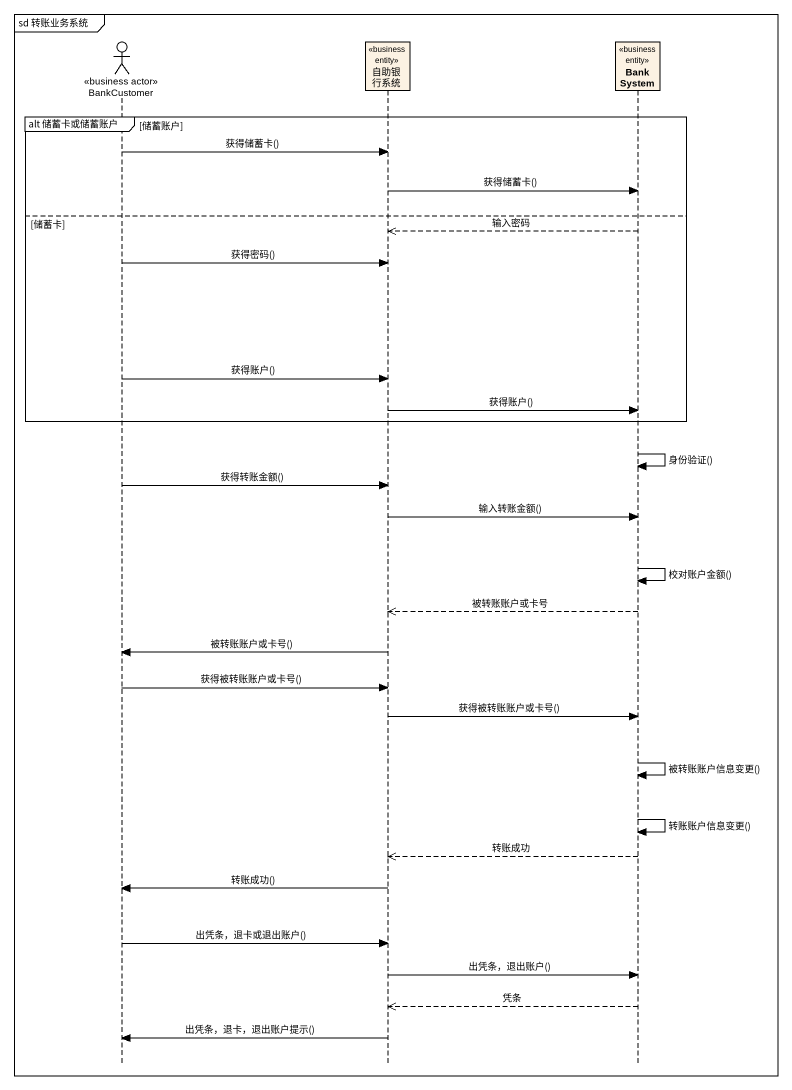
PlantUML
@startuml
mainframe sd 转账业务系统
hide footbox
actor BankCustomer <<business actor>>
participant 自助银行系统 <<business entity>>
participant BankSystem <<business entity>>

group alt 储蓄卡或储蓄账户 [储蓄账户]
  BankCustomer -> 自助银行系统 : 获得储蓄卡()
  自助银行系统 -> BankSystem : 获得储蓄卡()
else 储蓄卡
  BankSystem -->> 自助银行系统 : 输入密码
  BankCustomer -> 自助银行系统 : 获得密码()
  BankCustomer -> 自助银行系统 : 获得账户()
  自助银行系统 -> BankSystem : 获得账户()
end
BankSystem -> BankSystem : 身份验证()
BankCustomer -> 自助银行系统 : 获得转账金额()
自助银行系统 -> BankSystem : 输入转账金额()
BankSystem -> BankSystem : 校对账户金额()
BankSystem -->> 自助银行系统 : 被转账账户或卡号
自助银行系统 -> BankCustomer : 被转账账户或卡号()
BankCustomer -> 自助银行系统 : 获得被转账账户或卡号()
自助银行系统 -> BankSystem : 获得被转账账户或卡号()
BankSystem -> BankSystem : 被转账账户信息变更()
BankSystem -> BankSystem : 转账账户信息变更()
BankSystem -->> 自助银行系统 : 转账成功
自助银行系统 -> BankCustomer : 转账成功()
BankCustomer -> 自助银行系统 : 出凭条，退卡或退出账户()
自助银行系统 -> BankSystem : 出凭条，退出账户()
BankSystem -->> 自助银行系统 : 凭条
自助银行系统 -> BankCustomer : 出凭条，退卡，退出账户提示()
@enduml
